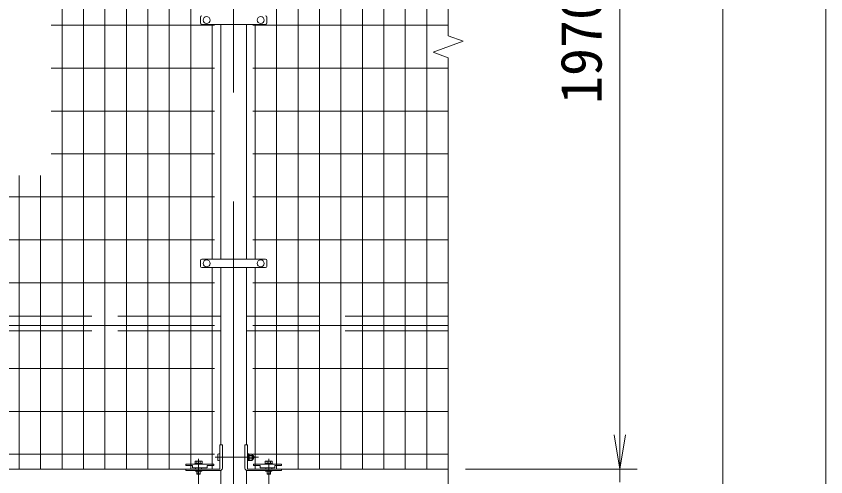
# Model space of a CAD drawing. Units: millimetres, scale not verified. Extents: x -8400 to 8400, y -5940 to 5940.
# Drawn here: x -5459 to -3572, y 2644 to 3718 of the extents above; entities that cross this region are included whole.
import ezdxf
from ezdxf.enums import TextEntityAlignment as Align

# ---------------------------------------------------------------- set-up
doc = ezdxf.new("R2010")
doc.units = ezdxf.units.MM
doc.header["$LTSCALE"] = 40
doc.linetypes.add('DASHED', pattern=[7.5, 6, -1.5])
doc.linetypes.add('USER1', pattern=[50.8, 31.75, -6.35, 6.35, -6.35])
for name, color, linetype, lineweight in [('0-1_D-STR1', 1, 'Continuous', 18), ('0-2_D-BMK', 2, 'USER1', 13), ('0-3_D-STR3', 3, 'Continuous', 13), ('0-4_D-STR-DIM', 7, 'Continuous', 9), ('0-6_0', 7, 'Continuous', 9), ('0-7_D-STR2', 7, 'Continuous', 9)]:
    doc.layers.add(name, color=color, linetype=linetype, lineweight=lineweight)
doc.styles.add('ＭＳ ゴシック', font='')
doc.styles.get('ＭＳ ゴシック').set_extended_font_data('MS Gothic')

# ---------------------------------------------------------------- blocks, each defined once
blk = doc.blocks.new('_Open')
at = {"layer": '0-6_0'}
blk.add_line((-40, 6.67), (0, 0), dxfattribs=at)
blk.add_lwpolyline([(-40, -6.67), (0, 0), (-40, 0)], dxfattribs=at)

msp = doc.modelspace()

# ---------------------------------------------------------------- linework, layer by layer
at = {"layer": '0-1_D-STR1'}
for p, q in [((-4982.34, 3699.03), (-4982.34, 3151.78)), ((-4921.84, 3151.78), (-4921.84, 3699.03)), ((-4982.34, 3131.78), (-4982.34, 2718.58)), ((-4921.84, 2718.58), (-4921.84, 3131.78)), ((-4982.34, 2658.93), (-4982.34, 2622.94)), ((-4921.84, 2622.94), (-4921.84, 2658.93))]:
    msp.add_line(p, q, dxfattribs=at)
at = {"layer": '0-1_D-STR1', "linetype": 'DASHED'}
for p, q in [((-4982.34, 3018.78), (-6921.84, 3018.78)), ((-4452.09, 3018.78), (-4921.84, 3018.78)), ((-4982.34, 2984.78), (-6921.84, 2984.78)), ((-4452.09, 2984.78), (-4921.84, 2984.78))]:
    msp.add_line(p, q, dxfattribs=at)
at = {"layer": '0-2_D-BMK'}
for p, q in [((-4952.09, -4080.22), (-4952.09, 4646.78)), ((-5033.84, 2686.28), (-5033.84, 2646.28)), ((-4995.56, 2689.78), (-4894.34, 2689.78)), ((-4870.34, 2686.28), (-4870.34, 2646.28)), ((-5033.84, 2647.78), (-5033.84, 2607.78)), ((-4870.34, 2647.78), (-4870.34, 2607.78))]:
    msp.add_line(p, q, dxfattribs=at)
at = {"layer": '0-3_D-STR3'}
for p, q in [((-5029.59, 3716.03), (-5029.59, 3702.03)), ((-5026.59, 3699.03), (-4877.59, 3699.03)), ((-4874.59, 3716.03), (-4874.59, 3702.03)), ((-5026.59, 3151.78), (-4877.59, 3151.78)), ((-5029.59, 3148.78), (-5029.59, 3134.78)), ((-4874.59, 3148.78), (-4874.59, 3134.78)), ((-5026.59, 3131.78), (-4877.59, 3131.78)), ((-4984.55, 2718.58), (-4978.34, 2718.58)), ((-4984.55, 2662.78), (-4984.55, 2718.58)), ((-4978.34, 2664.58), (-4978.34, 2718.58)), ((-4925.84, 2664.58), (-4925.84, 2718.58)), ((-4919.63, 2718.58), (-4925.84, 2718.58)), ((-4919.63, 2662.78), (-4919.63, 2718.58)), ((-4919.63, 2698.28), (-4919.63, 2696.84)), ((-4919.13, 2698.28), (-4919.63, 2698.28)), ((-4919.13, 2698.28), (-4919.13, 2696.84)), ((-5041.94, 2679.58), (-5041.94, 2675.08)), ((-5027.61, 2680.58), (-5039.95, 2680.58)), ((-5037.89, 2679.58), (-5037.89, 2675.08)), ((-5029.79, 2679.58), (-5029.79, 2675.08)), ((-5025.74, 2679.58), (-5025.74, 2675.08)), ((-4989.35, 2696.28), (-4989.35, 2683.28)), ((-4984.55, 2697.78), (-4984.55, 2681.78)), ((-4919.63, 2693.78), (-4918.83, 2693.78)), ((-4919.63, 2693.11), (-4918.83, 2693.11)), ((-4919.63, 2686.46), (-4918.83, 2686.46)), ((-4919.63, 2685.78), (-4918.83, 2685.78)), ((-4919.63, 2682.72), (-4919.63, 2681.28)), ((-4919.44, 2696.26), (-4918.72, 2695.25)), ((-4919.44, 2683.3), (-4918.72, 2684.31)), ((-4919.03, 2696.55), (-4918.62, 2695.97)), ((-4919.03, 2683.01), (-4918.62, 2683.59)), ((-4918.83, 2694.28), (-4918.44, 2697.45)), ((-4918.83, 2694.28), (-4918.83, 2685.28)), ((-4918.83, 2685.28), (-4918.44, 2682.12)), ((-4916.67, 2697.53), (-4918.34, 2697.53)), ((-4916.69, 2682.03), (-4918.34, 2682.03)), ((-4916.63, 2689.78), (-4916.63, 2697.51)), ((-4909.83, 2693.54), (-4916.63, 2693.54)), ((-4916.63, 2689.78), (-4916.63, 2682.06)), ((-4909.83, 2686.03), (-4916.63, 2686.03)), ((-4916.53, 2697.29), (-4916.57, 2697.46)), ((-4909.83, 2697.29), (-4916.53, 2697.29)), ((-4909.83, 2682.28), (-4916.53, 2682.28)), ((-4907.33, 2694.78), (-4907.33, 2684.78)), ((-4907.33, 2693.78), (-4905.55, 2693.78)), ((-4907.33, 2693.11), (-4905.23, 2693.11)), ((-4907.33, 2686.46), (-4905.23, 2686.46)), ((-4907.33, 2685.78), (-4905.55, 2685.78)), ((-4905.55, 2693.78), (-4905.55, 2685.78)), ((-4878.44, 2679.58), (-4878.44, 2675.08)), ((-4876.57, 2680.58), (-4864.23, 2680.58)), ((-4874.39, 2679.58), (-4874.39, 2675.08)), ((-4866.29, 2679.58), (-4866.29, 2675.08)), ((-4862.24, 2679.58), (-4862.24, 2675.08)), ((-5063.84, 2673.48), (-5063.84, 2670.28)), ((-5063.84, 2673.48), (-4998.34, 2673.48)), ((-5048.09, 2670.28), (-5063.84, 2670.28)), ((-5048.09, 2670.28), (-5048.09, 2665.48)), ((-5014.09, 2665.48), (-5048.09, 2665.48)), ((-5042.34, 2675.08), (-5025.34, 2675.08)), ((-5042.34, 2673.48), (-5042.34, 2675.08)), ((-5025.34, 2673.48), (-5042.34, 2673.48)), ((-5025.74, 2675.08), (-5041.94, 2675.08)), ((-5040.84, 2661.78), (-5040.84, 2665.48)), ((-5026.84, 2661.78), (-5026.84, 2665.48)), ((-5025.34, 2675.08), (-5025.34, 2673.48)), ((-5014.09, 2670.28), (-5014.09, 2665.48)), ((-4998.34, 2670.28), (-5014.09, 2670.28)), ((-4998.34, 2673.48), (-4998.34, 2670.28)), ((-4905.84, 2673.48), (-4905.84, 2670.28)), ((-4840.34, 2673.48), (-4905.84, 2673.48)), ((-4905.84, 2670.28), (-4890.09, 2670.28)), ((-4890.09, 2670.28), (-4890.09, 2665.48)), ((-4890.09, 2665.48), (-4856.09, 2665.48)), ((-4861.84, 2675.08), (-4878.84, 2675.08)), ((-4878.84, 2675.08), (-4878.84, 2673.48)), ((-4878.84, 2673.48), (-4861.84, 2673.48)), ((-4878.44, 2675.08), (-4862.24, 2675.08)), ((-4877.34, 2661.78), (-4877.34, 2665.48)), ((-4863.34, 2661.78), (-4863.34, 2665.48)), ((-4861.84, 2673.48), (-4861.84, 2675.08)), ((-4856.09, 2670.28), (-4856.09, 2665.48)), ((-4856.09, 2670.28), (-4840.34, 2670.28)), ((-4840.34, 2673.48), (-4840.34, 2670.28)), ((-5063.84, 2658.58), (-4984.34, 2658.58)), ((-5041.34, 2657.58), (-5041.34, 2658.58)), ((-5037.84, 2657.58), (-5037.84, 2651.28)), ((-5029.84, 2651.28), (-5037.84, 2651.28)), ((-5037.16, 2650.08), (-5037.84, 2651.28)), ((-5037.16, 2657.58), (-5037.16, 2650.08)), ((-5030.52, 2650.08), (-5037.16, 2650.08)), ((-5030.52, 2657.58), (-5030.52, 2650.08)), ((-5029.84, 2651.28), (-5030.52, 2650.08)), ((-5029.84, 2657.58), (-5029.84, 2651.28)), ((-4840.34, 2658.58), (-4919.84, 2658.58)), ((-4874.34, 2657.58), (-4874.34, 2651.28)), ((-4874.34, 2651.28), (-4866.34, 2651.28)), ((-4874.34, 2651.28), (-4873.66, 2650.08)), ((-4873.66, 2657.58), (-4873.66, 2650.08)), ((-4873.66, 2650.08), (-4867.02, 2650.08)), ((-4867.02, 2657.58), (-4867.02, 2650.08)), ((-4867.02, 2650.08), (-4866.34, 2651.28)), ((-4866.34, 2657.58), (-4866.34, 2651.28)), ((-4862.84, 2657.58), (-4862.84, 2658.58))]:
    msp.add_line(p, q, dxfattribs=at)
for points in [[(-4919.13, 2682.72), (-4919.13, 2681.28), (-4919.63, 2681.28)], [(-5063.84, 2658.58), (-5063.84, 2661.78), (-4985.55, 2661.78)], [(-4840.34, 2658.58), (-4840.34, 2661.78), (-4918.63, 2661.78)], [(-5041.34, 2657.58), (-5026.34, 2657.58), (-5026.34, 2658.58)], [(-4862.84, 2657.58), (-4877.84, 2657.58), (-4877.84, 2658.58)]]:
    msp.add_lwpolyline(points, dxfattribs=at)
for centre in [(-5015.09, 3709.03), (-4889.09, 3709.03), (-5015.09, 3141.78), (-4889.09, 3141.78)]:
    msp.add_circle(centre, 8, dxfattribs=at)
for centre, radius, start, end in [((-5026.59, 3716.03), 3, 90, 180), ((-4877.59, 3716.03), 3, 0, 90), ((-5026.59, 3702.03), 3, 180, 270), ((-4877.59, 3702.03), 3, 270, 0), ((-5026.59, 3148.78), 3, 90, 180), ((-4877.59, 3148.78), 3, 0, 90), ((-5026.59, 3134.78), 3, 180, 270), ((-4877.59, 3134.78), 3, 270, 0), ((-5039.92, 2678.03), 2.55, 37.42505, 142.57495), ((-5033.84, 2671.88), 8.7, 62.26063, 117.73937), ((-5027.77, 2678.05), 2.54, 37.21089, 142.78911), ((-4918.63, 2696.84), 1, 180, 215.53768), ((-4918.63, 2682.72), 1, 144.46232, 180), ((-4918.63, 2696.84), 0.5, 180, 215.53768), ((-4918.63, 2682.72), 0.5, 144.46232, 180), ((-4919.13, 2694.96), 0.5, 33.43373, 35.53768), ((-4919.13, 2684.6), 0.5, 324.46232, 326.56627), ((-4918.34, 2697.43), 0.1, 90, 173), ((-4918.34, 2682.13), 0.1, 187, 270), ((-4916.69, 2682.13), 0.1, 270, 337.2244), ((-4916.67, 2697.43), 0.1, 15, 90), ((-4921.51, 2695.41), 5.32, 339.37322, 22.7756), ((-4921.51, 2684.16), 5.32, 337.2244, 20.62678), ((-4937.38, 2689.78), 21.19, 0, 10.20031), ((-4937.38, 2689.78), 21.19, 349.79969, 0), ((-4910.85, 2695.41), 2.13, 298.45309, 61.54691), ((-4915.59, 2689.78), 6.87, 0, 33.09348), ((-4915.59, 2689.78), 6.87, 326.90652, 0), ((-4910.85, 2684.15), 2.13, 298.45309, 61.54691), ((-4914.1, 2690.53), 8, 32.13463, 57.68315), ((-4914.1, 2689.04), 8, 302.31685, 327.86537), ((-4913.05, 2689.78), 8.5, 331.92751, 28.07249), ((-4876.42, 2678.05), 2.54, 37.21089, 142.78911), ((-4870.34, 2671.88), 8.7, 62.26063, 117.73937), ((-4864.27, 2678.03), 2.55, 37.42505, 142.57495), ((-4985.55, 2662.78), 1, 270, 0), ((-4984.34, 2664.58), 6, 270, 0), ((-4919.84, 2664.58), 6, 180, 270), ((-4918.63, 2662.78), 1, 180, 270)]:
    msp.add_arc(centre, radius, start, end, dxfattribs=at)
for centre, start_param, end_param in [((-4984.55, 2696.28), 1.5707963, 3.1415927), ((-4984.55, 2683.28), 3.1415927, 4.712389)]:
    msp.add_ellipse(centre, major_axis=(4.8, 0), ratio=0.3125, start_param=start_param, end_param=end_param, dxfattribs=at)
at = {"layer": '0-4_D-STR-DIM'}
for p, q in [((-4452.09, 3672.44), (-4452.09, 4694.78)), ((-4052.09, 2741.78), (-4052.09, 4551.78)), ((-3812.09, 4551.78), (-3812.09, -3288.22)), ((-3572.09, -3988.22), (-3572.09, 4554.78)), ((-4416.85, 3659.61), (-4452.09, 3672.44)), ((-4487.33, 3633.96), (-4416.85, 3659.61)), ((-4452.09, 3621.13), (-4487.33, 3633.96)), ((-4452.09, 1672.44), (-4452.09, 3621.13)), ((-4052.09, 2741.78), (-4052.09, 2821.78)), ((-4412.09, 2661.78), (-4012.09, 2661.78)), ((-4412.09, 2661.78), (-4012.09, 2661.78)), ((-4052.09, 2631.78), (-4052.09, 2661.78))]:
    msp.add_line(p, q, dxfattribs=at)
at = {"layer": '0-7_D-STR2'}
for p, q in [((-5352.09, 2661.78), (-5352.09, 4631.78)), ((-5302.09, 2661.78), (-5302.09, 4631.78)), ((-5252.09, 2661.78), (-5252.09, 4631.78)), ((-5202.09, 2661.78), (-5202.09, 4631.78)), ((-5152.09, 2661.78), (-5152.09, 4631.78)), ((-5102.09, 2661.78), (-5102.09, 4631.78)), ((-5052.09, 2661.78), (-5052.09, 4631.78)), ((-4852.09, 2661.78), (-4852.09, 4631.78)), ((-4802.09, 2661.78), (-4802.09, 4631.78)), ((-4752.09, 2661.78), (-4752.09, 4631.78)), ((-4702.09, 2661.78), (-4702.09, 4631.78)), ((-4652.09, 2661.78), (-4652.09, 4631.78)), ((-4602.09, 2661.78), (-4602.09, 4631.78)), ((-4552.09, 2661.78), (-4552.09, 4631.78)), ((-4502.09, 2661.78), (-4502.09, 4631.78)), ((-5002.09, 3151.78), (-5002.09, 3699.03)), ((-4902.09, 3151.78), (-4902.09, 3699.03)), ((-4997.09, 3696.78), (-5377.09, 3696.78)), ((-4907.09, 3696.78), (-4452.09, 3696.78)), ((-4997.09, 3596.78), (-5377.09, 3596.78)), ((-4907.09, 3596.78), (-4452.09, 3596.78)), ((-4997.09, 3496.78), (-5377.09, 3496.78)), ((-4907.09, 3496.78), (-4452.09, 3496.78)), ((-4997.09, 3396.78), (-5377.09, 3396.78)), ((-4907.09, 3396.78), (-4452.09, 3396.78)), ((-5452.09, 2661.78), (-5452.09, 3346.78)), ((-5402.09, 2661.78), (-5402.09, 3346.78)), ((-4997.09, 3296.78), (-6907.09, 3296.78)), ((-4907.09, 3296.78), (-4452.09, 3296.78)), ((-4997.09, 3196.78), (-6907.09, 3196.78)), ((-4907.09, 3196.78), (-4452.09, 3196.78)), ((-5002.09, 2661.78), (-5002.09, 3131.78)), ((-4902.09, 2661.78), (-4902.09, 3131.78)), ((-4997.09, 3096.78), (-6907.09, 3096.78)), ((-4907.09, 3096.78), (-4452.09, 3096.78)), ((-4997.09, 2996.78), (-6907.09, 2996.78)), ((-4907.09, 2996.78), (-4452.09, 2996.78)), ((-4997.09, 2896.78), (-6907.09, 2896.78)), ((-4907.09, 2896.78), (-4452.09, 2896.78)), ((-4997.09, 2796.78), (-6907.09, 2796.78)), ((-4907.09, 2796.78), (-4452.09, 2796.78)), ((-4997.09, 2696.78), (-6907.09, 2696.78)), ((-4907.09, 2696.78), (-4452.09, 2696.78)), ((-4997.09, 2661.78), (-6907.09, 2661.78)), ((-4907.09, 2661.78), (-4452.09, 2661.78))]:
    msp.add_line(p, q, dxfattribs=at)

# ---------------------------------------------------------------- block references
at = {"layer": '0-4_D-STR-DIM', "xscale": 2, "yscale": 2, "rotation": 270}
msp.add_blockref('_Open', (-4052.09, 2661.78), dxfattribs=at)
msp.add_blockref('_Open', (-4052.09, 2661.78), dxfattribs=at)

# ---------------------------------------------------------------- texts
at = {"layer": '0-4_D-STR-DIM', "style": 'ＭＳ ゴシック'}
msp.add_text('1970', height=96.19, rotation=90, dxfattribs=at).set_placement((-4065.59, 3512.98), align=Align.BOTTOM_LEFT)

doc.saveas('drawing.dxf')
